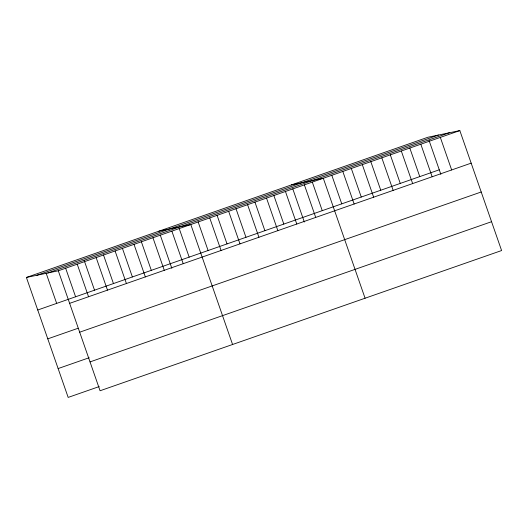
<?xml version="1.0" encoding="UTF-8"?>
<svg xmlns="http://www.w3.org/2000/svg" width="528" height="528" viewBox="0 0 528 528"><rect width="100%" height="100%" fill="white"/><g stroke="black" fill="none" stroke-linecap="round" stroke-linejoin="round"><path stroke-width="0.79" d="M26.4 277.451L427.931 137.24L459.829 130.588L501.6 250.549L100.069 390.76L58.298 270.798L26.4 277.451L68.171 397.412L99.218 386.569M36.927 275.253L438.458 135.049M47.771 272.989L449.302 132.785M58.298 270.798L459.829 130.588M37.739 310.002L439.27 169.798M69.63 303.349L471.161 163.145M47.784 338.851L78.065 328.271M79.675 332.198L481.206 191.987M58.133 368.564L89.173 357.727M90.024 361.911L491.555 221.707M291.41 184.912L323.308 178.259L365.079 298.221M158.908 231.185L190.799 224.525L232.577 344.487M440.326 137.399L451.658 169.957M429.013 140.342L440.854 174.352M420.823 144.21L432.155 176.761M409.774 147.926L419.767 176.609M401.32 151.021L412.652 183.572M390.271 154.737L400.264 183.421M381.817 157.832L393.149 190.384M370.775 161.548L380.761 190.225M362.314 164.637L373.646 197.195M351.272 168.359L361.258 197.036M342.811 171.448L354.143 204.006M331.769 175.171L341.755 203.848M312.266 181.982L322.252 210.659M304.379 184.866L315.711 217.424M292.763 188.786L304.333 222.024M285.443 191.479L296.782 224.03M273.827 195.4L283.82 224.077M266.515 198.086L277.853 230.644M254.899 202.006L264.891 230.69M247.586 204.699L258.925 237.25M235.97 208.619L245.962 237.296M228.657 211.306L239.996 243.863M217.041 215.226L227.027 243.91M209.728 217.919L221.067 250.47M198.112 221.839L208.098 250.516M179.183 228.446L189.169 257.129M171.871 231.139L183.209 263.69M160.255 235.059L171.831 268.29M152.942 237.745L164.281 270.303M141.326 241.666L151.312 270.349M134.013 244.358L145.345 276.91M122.397 248.279L132.383 276.956M115.084 250.965L126.416 283.523M103.468 254.885L113.454 283.562M96.155 257.578L107.488 290.129M84.269 260.72L94.525 290.176M77.227 264.185L88.559 296.743M65.611 268.105L75.596 296.782M46.141 273.167L56.668 303.395"/></g></svg>
